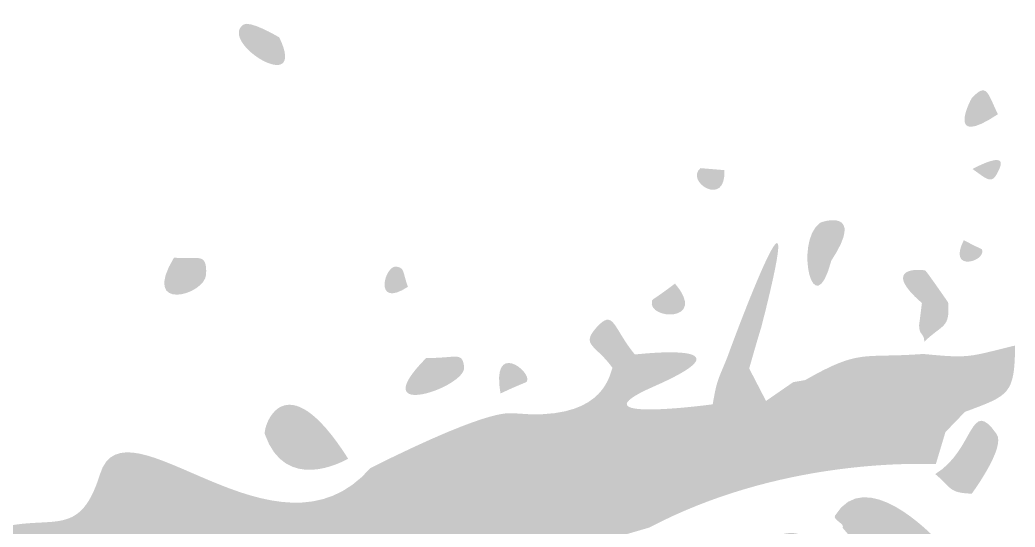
# Model space of a CAD drawing. Header units: millimetres. Extents: x 1296 to 1509, y 27 to 134.
# Drawn here: x 1335.34 to 1347.83, y 74.34 to 80.71 of the extents above; entities that cross this region are included whole.
import ezdxf

# ---------------------------------------------------------------- set-up
doc = ezdxf.new("R2010")
doc.units = ezdxf.units.MM

msp = doc.modelspace()

# ---------------------------------------------------------------- hatches: boundary and pattern name
at = {"true_color": 0x080808, "transparency": 33554687}
h = msp.add_hatch(color=18, dxfattribs=at)
edge = h.paths.add_edge_path(flags=0)
edge.add_spline(control_points=[(1338.593, 80.486), (1338.955, 79.73), (1337.83, 80.415), (1338.139, 80.646), (1338.22, 80.706), (1338.56, 80.506), (1338.593, 80.486)], knot_values=[0, 0, 0, 0, 1, 1, 1, 2, 2, 2, 2], degree=3, periodic=1)
h = msp.add_hatch(color=18, dxfattribs=at)
edge = h.paths.add_edge_path(flags=0)
edge.add_spline(control_points=[(1347.613, 79.522), (1346.949, 79.08), (1347.267, 79.705), (1347.288, 79.728), (1347.478, 79.931), (1347.486, 79.778), (1347.613, 79.522)], knot_values=[0, 0, 0, 0, 1, 1, 1, 2, 2, 2, 2], degree=3, periodic=1)
h = msp.add_hatch(color=18, dxfattribs=at)
edge = h.paths.add_edge_path(flags=0)
edge.add_spline(control_points=[(1344.224, 76.49), (1344.236, 76.534), (1345.292, 79.388), (1344.647, 76.864), (1344.636, 76.821), (1344.634, 76.833), (1344.491, 76.33), (1344.491, 76.33), (1344.224, 76.49), (1344.224, 76.49)], knot_values=[0, 0, 0, 0, 1, 1, 1, 2, 2, 2, 3, 3, 3, 3], degree=3, periodic=1)
h = msp.add_hatch(color=18, dxfattribs=at)
edge = h.paths.add_edge_path(flags=0)
edge.add_spline(control_points=[(1347.294, 78.834), (1347.318, 78.847), (1347.728, 79.071), (1347.637, 78.85), (1347.541, 78.617), (1347.492, 78.698), (1347.294, 78.834)], knot_values=[0, 0, 0, 0, 1, 1, 1, 2, 2, 2, 2], degree=3, periodic=1)
h = msp.add_hatch(color=18, dxfattribs=at)
edge = h.paths.add_edge_path(flags=0)
edge.add_spline(control_points=[(1344.179, 78.82), (1344.205, 78.341), (1343.68, 78.676), (1343.879, 78.845), (1343.879, 78.845), (1344.179, 78.82), (1344.179, 78.82)], knot_values=[0, 0, 0, 0, 1, 1, 1, 2, 2, 2, 2], degree=3, periodic=1)
h = msp.add_hatch(color=18, dxfattribs=at)
edge = h.paths.add_edge_path(flags=0)
edge.add_spline(control_points=[(1345.522, 77.684), (1345.299, 76.845), (1345.054, 77.914), (1345.377, 78.156), (1345.408, 78.18), (1345.957, 78.346), (1345.522, 77.684)], knot_values=[0, 0, 0, 0, 1, 1, 1, 2, 2, 2, 2], degree=3, periodic=1)
h = msp.add_hatch(color=18, dxfattribs=at)
edge = h.paths.add_edge_path(flags=0)
edge.add_spline(control_points=[(1347.185, 77.941), (1347.415, 77.817), (1347.409, 77.838), (1347.415, 77.817), (1347.459, 77.673), (1346.976, 77.53), (1347.185, 77.941)], knot_values=[0, 0, 0, 0, 1, 1, 1, 2, 2, 2, 2], degree=3, periodic=1)
h = msp.add_hatch(color=18, dxfattribs=at)
edge = h.paths.add_edge_path(flags=0)
edge.add_spline(control_points=[(1337.271, 77.722), (1337.557, 77.689), (1337.689, 77.805), (1337.674, 77.511), (1337.661, 77.249), (1336.846, 77.024), (1337.271, 77.722)], knot_values=[0, 0, 0, 0, 1, 1, 1, 2, 2, 2, 2], degree=3, periodic=1)
h = msp.add_hatch(color=18, dxfattribs=at)
edge = h.paths.add_edge_path(flags=0)
edge.add_spline(control_points=[(1340.207, 77.355), (1339.762, 77.064), (1339.916, 77.647), (1340.07, 77.608), (1340.169, 77.582), (1340.134, 77.562), (1340.207, 77.355)], knot_values=[0, 0, 0, 0, 1, 1, 1, 2, 2, 2, 2], degree=3, periodic=1)
h = msp.add_hatch(color=18, dxfattribs=at)
edge = h.paths.add_edge_path(flags=0)
edge.add_spline(control_points=[(1346.659, 77.151), (1346.114, 77.625), (1346.674, 77.574), (1346.702, 77.559), (1346.716, 77.552), (1346.966, 77.191), (1346.988, 77.159), (1346.988, 77.159), (1346.659, 77.151), (1346.659, 77.151)], knot_values=[0, 0, 0, 0, 1, 1, 1, 2, 2, 2, 3, 3, 3, 3], degree=3, periodic=1)
h = msp.add_hatch(color=18, dxfattribs=at)
edge = h.paths.add_edge_path(flags=0)
edge.add_spline(control_points=[(1343.56, 77.396), (1343.98, 76.904), (1343.209, 76.937), (1343.271, 77.177), (1343.278, 77.206), (1343.271, 77.177), (1343.56, 77.396)], knot_values=[0, 0, 0, 0, 1, 1, 1, 2, 2, 2, 2], degree=3, periodic=1)
h = msp.add_hatch(color=18, dxfattribs=at)
edge = h.paths.add_edge_path(flags=0)
edge.add_spline(control_points=[(1343.056, 76.505), (1343.056, 76.505), (1342.774, 76.339), (1342.774, 76.339), (1342.57, 76.624), (1342.374, 76.619), (1342.571, 76.841), (1342.793, 77.091), (1342.779, 76.841), (1343.056, 76.505)], knot_values=[0, 0, 0, 0, 1, 1, 1, 2, 2, 2, 3, 3, 3, 3], degree=3, periodic=1)
h = msp.add_hatch(color=18, dxfattribs=at)
edge = h.paths.add_edge_path(flags=0)
edge.add_spline(control_points=[(1346.659, 77.151), (1346.659, 77.151), (1346.988, 77.159), (1346.988, 77.159), (1347.013, 76.832), (1346.923, 76.892), (1346.689, 76.666), (1346.688, 76.775), (1346.625, 76.746), (1346.624, 76.863), (1346.623, 76.886), (1346.624, 76.863), (1346.659, 77.151)], knot_values=[0, 0, 0, 0, 1, 1, 1, 2, 2, 2, 3, 3, 3, 4, 4, 4, 4], degree=3, periodic=1)
h = msp.add_hatch(color=18, dxfattribs=at)
edge = h.paths.add_edge_path(flags=0)
edge.add_spline(control_points=[(1347.829, 76.618), (1347.823, 76.001), (1347.755, 75.993), (1347.199, 75.785), (1347.175, 75.801), (1346.252, 76.283), (1346.954, 75.531), (1346.954, 75.531), (1346.834, 75.13), (1346.834, 75.13), (1346.539, 75.137), (1344.849, 75.181), (1343.238, 74.333), (1342.475, 74.108), (1342.488, 74.134), (1341.784, 73.774), (1341.29, 73.68), (1341.258, 73.742), (1340.939, 73.325), (1340.777, 73.173), (1340.796, 73.201), (1340.575, 73.1), (1339.12, 73.233), (1339.1, 73.149), (1339.073, 73.031), (1338.967, 72.583), (1339.111, 72.535), (1338.774, 72.216), (1338.51, 72.234), (1338.53, 72.241), (1338.277, 72.343), (1338.251, 72.846), (1338.349, 72.844), (1338.321, 72.875), (1338.288, 72.913), (1338.229, 72.98), (1337.769, 72.595), (1337.186, 72.41), (1336.665, 71.488), (1336.599, 71.37), (1336.282, 70.66), (1336.259, 70.618), (1335.5, 70.481), (1335.071, 70.403), (1335.145, 70.136), (1334.712, 70.225), (1334.712, 70.225), (1334.476, 70.67), (1334.476, 70.67), (1334.406, 71.216), (1334.465, 71.218), (1334.179, 71.687), (1334.179, 71.687), (1334.216, 72.028), (1334.216, 72.028), (1334.466, 72.933), (1333.981, 72.89), (1333.959, 73.829), (1334.206, 73.627), (1334.184, 73.636), (1334.513, 73.616), (1334.513, 73.616), (1334.795, 74.234), (1334.795, 74.234), (1335.665, 74.602), (1336.056, 74.078), (1336.342, 75.003), (1336.659, 76.032), (1338.563, 73.735), (1339.737, 75.08), (1341.366, 75.896), (1341.501, 75.753), (1341.543, 75.767), (1342.61, 75.665), (1342.727, 76.186), (1342.774, 76.339), (1342.774, 76.339), (1343.056, 76.505), (1343.056, 76.505), (1343.092, 76.51), (1344.612, 76.682), (1343.29, 76.102), (1342.243, 75.643), (1343.972, 75.871), (1344.033, 75.88), (1344.385, 75.824), (1344.366, 75.825), (1344.702, 75.922), (1344.702, 75.922), (1345.043, 76.158), (1345.043, 76.158), (1345.043, 76.158), (1345.193, 76.184), (1345.193, 76.184), (1345.891, 76.582), (1345.903, 76.454), (1346.676, 76.512), (1347.277, 76.453), (1347.246, 76.478), (1347.829, 76.618)], knot_values=[0, 0, 0, 0, 1, 1, 1, 2, 2, 2, 3, 3, 3, 4, 4, 4, 5, 5, 5, 6, 6, 6, 7, 7, 7, 8, 8, 8, 9, 9, 9, 10, 10, 10, 11, 11, 11, 12, 12, 12, 13, 13, 13, 14, 14, 14, 15, 15, 15, 16, 16, 16, 17, 17, 17, 18, 18, 18, 19, 19, 19, 20, 20, 20, 21, 21, 21, 22, 22, 22, 23, 23, 23, 24, 24, 24, 25, 25, 25, 26, 26, 26, 27, 27, 27, 28, 28, 28, 29, 29, 29, 30, 30, 30, 31, 31, 31, 32, 32, 32, 33, 33, 33, 33], degree=3, periodic=1)
h = msp.add_hatch(color=18, dxfattribs=at)
edge = h.paths.add_edge_path(flags=0)
edge.add_spline(control_points=[(1341.369, 76.016), (1341.251, 76.69), (1341.759, 76.294), (1341.703, 76.173), (1341.691, 76.146), (1341.703, 76.173), (1341.369, 76.016)], knot_values=[0, 0, 0, 0, 1, 1, 1, 2, 2, 2, 2], degree=3, periodic=1)
h = msp.add_hatch(color=18, dxfattribs=at)
edge = h.paths.add_edge_path(flags=0)
edge.add_spline(control_points=[(1339.457, 75.197), (1339.38, 75.155), (1338.672, 74.767), (1338.412, 75.502), (1338.382, 75.584), (1338.656, 76.461), (1339.457, 75.197)], knot_values=[0, 0, 0, 0, 1, 1, 1, 2, 2, 2, 2], degree=3, periodic=1)
h = msp.add_hatch(color=18, dxfattribs=at)
edge = h.paths.add_edge_path(flags=0)
edge.add_spline(control_points=[(1340.437, 76.462), (1340.818, 76.456), (1340.888, 76.549), (1340.913, 76.349), (1340.945, 76.093), (1339.637, 75.654), (1340.437, 76.462)], knot_values=[0, 0, 0, 0, 1, 1, 1, 2, 2, 2, 2], degree=3, periodic=1)
h = msp.add_hatch(color=18, dxfattribs=at)
edge = h.paths.add_edge_path(flags=0)
edge.add_spline(control_points=[(1344.224, 76.49), (1344.224, 76.49), (1344.491, 76.33), (1344.491, 76.33), (1344.491, 76.33), (1344.702, 75.922), (1344.702, 75.922), (1344.366, 75.825), (1344.385, 75.824), (1344.033, 75.88), (1344.09, 76.21), (1344.098, 76.174), (1344.224, 76.49)], knot_values=[0, 0, 0, 0, 1, 1, 1, 2, 2, 2, 3, 3, 3, 4, 4, 4, 4], degree=3, periodic=1)
h = msp.add_hatch(color=18, dxfattribs=at)
edge = h.paths.add_edge_path(flags=0)
edge.add_spline(control_points=[(1347.199, 75.785), (1347.199, 75.785), (1346.954, 75.531), (1346.954, 75.531), (1346.252, 76.283), (1347.175, 75.801), (1347.199, 75.785)], knot_values=[0, 0, 0, 0, 1, 1, 1, 2, 2, 2, 2], degree=3, periodic=1)
h = msp.add_hatch(color=18, dxfattribs=at)
edge = h.paths.add_edge_path(flags=0)
edge.add_spline(control_points=[(1346.826, 75.004), (1347.323, 75.307), (1347.26, 75.988), (1347.597, 75.506), (1347.709, 75.346), (1347.323, 74.811), (1347.285, 74.758), (1346.989, 74.768), (1347.036, 74.832), (1346.826, 75.004)], knot_values=[0, 0, 0, 0, 1, 1, 1, 2, 2, 2, 3, 3, 3, 3], degree=3, periodic=1)
h = msp.add_hatch(color=18, dxfattribs=at)
edge = h.paths.add_edge_path(flags=0)
edge.add_spline(control_points=[(1345.664, 74.329), (1345.695, 74.381), (1345.537, 74.43), (1345.568, 74.482), (1345.952, 75.121), (1346.786, 74.242), (1346.86, 74.165), (1346.406, 73.865), (1346.382, 74.119), (1345.857, 74.103), (1345.857, 74.103), (1345.664, 74.329), (1345.664, 74.329)], knot_values=[0, 0, 0, 0, 1, 1, 1, 2, 2, 2, 3, 3, 3, 4, 4, 4, 4], degree=3, periodic=1)
h = msp.add_hatch(color=18, dxfattribs=at)
edge = h.paths.add_edge_path(flags=0)
edge.add_spline(control_points=[(1345.043, 73.628), (1344.05, 73.901), (1344.96, 74.46), (1345.207, 74.194), (1345.453, 73.928), (1345.313, 73.906), (1345.043, 73.628)], knot_values=[0, 0, 0, 0, 1, 1, 1, 2, 2, 2, 2], degree=3, periodic=1)

doc.saveas('drawing.dxf')
